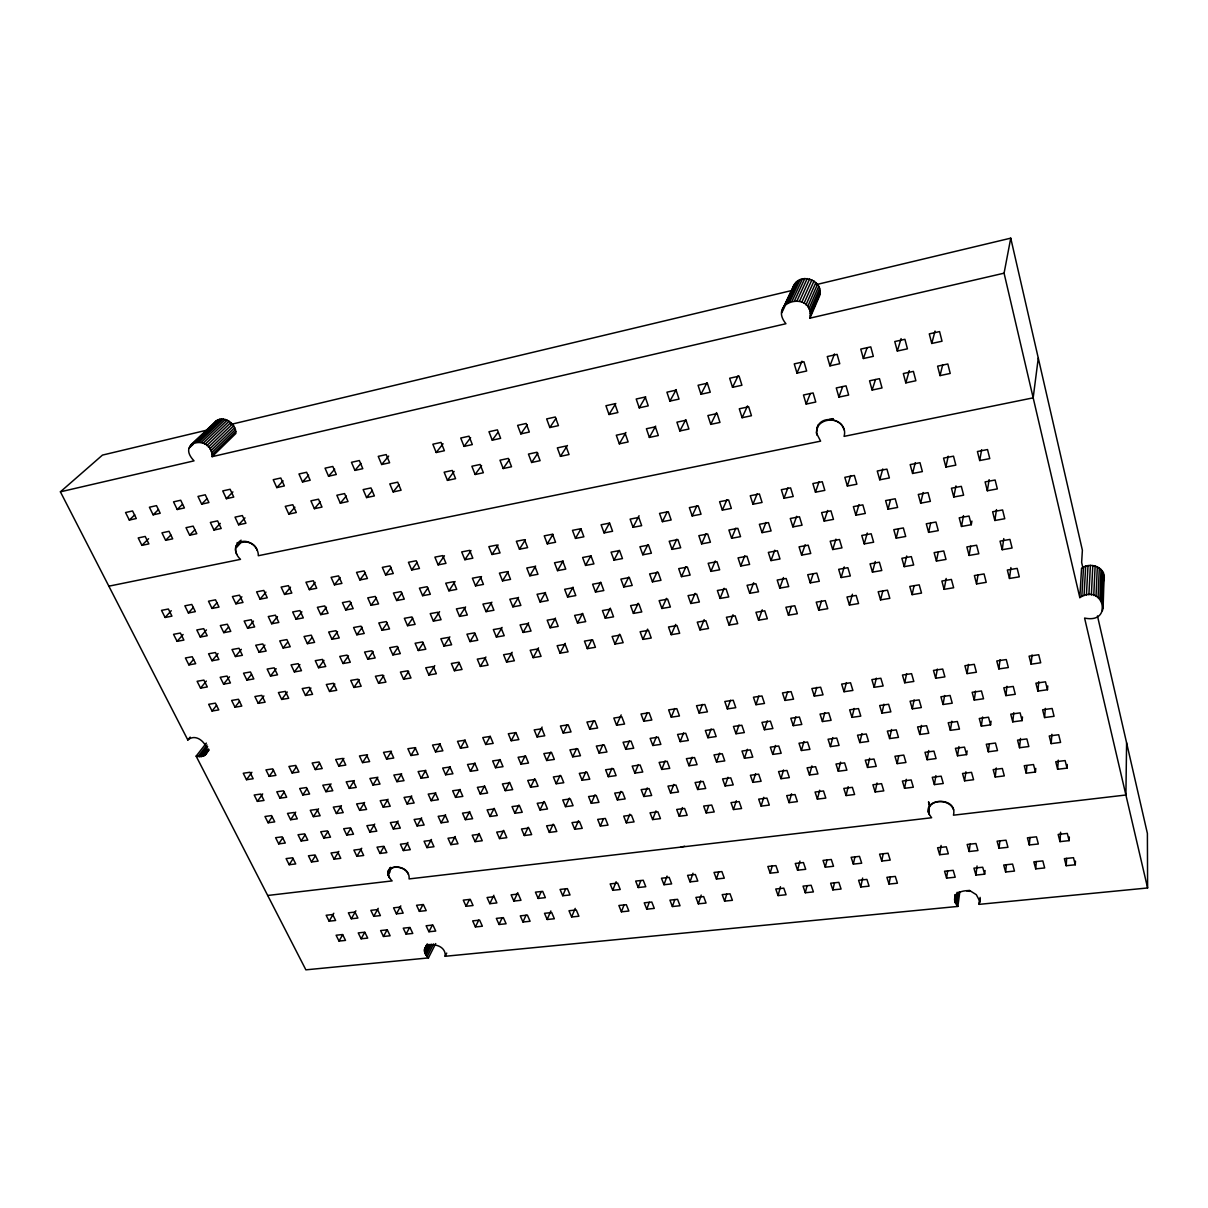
<?xml version="1.0" encoding="UTF-8"?>
<svg xmlns="http://www.w3.org/2000/svg" width="1208" height="1208" viewBox="0 0 1208 1208"><rect width="100%" height="100%" fill="white"/><g stroke="black" fill="none" stroke-linecap="round" stroke-linejoin="round"><path stroke-width="1.5" d="M1126.596 742.814L1125.901 795L953.444 815.189C958.472 794.396 915.89 798.684 931.67 817.74L409.089 878.926C410.539 861.5 376.02 864.173 392.117 880.904L267.693 895.475M818.012 425.11L816.366 432.962L820.61 441.146L258.301 555.725C258.769 546.258 247.157 537.726 238.61 542.845L237.402 542.634L237.357 543.977C233.25 548.794 236.375 555.695 240.528 559.349L108.856 586.182M1102.33 602.581L1103.463 572.954C1099.703 565.027 1088.408 563.215 1081.568 568.168L1079.816 597.598C1103.478 582.618 1113.731 624.264 1084.588 618.058L1147.6 887.971L979.16 904.354L979.824 898.812M1102.481 610.704L1102.904 599.53M1103.01 604.589L1103.463 572.954M1103.085 608.711L1104.112 574.917M1101.258 600.708L1102.421 571.127M1099.824 599.017L1101.016 569.466M1098.057 597.567L1099.295 568.047M929.133 809.269L928.529 812.848C926.974 798.594 949.669 798.08 953.625 809.889M1096.018 596.39L1097.317 566.899M979.16 904.354L980.126 897.378M435.711 943.569L428.447 957.914C412.985 941.802 446.764 939.854 445.148 956.283L957.853 906.423L954.833 901.772L955.12 894.75M1093.753 595.514L1095.128 566.054M1091.368 594.985L1092.802 565.555M408.319 874.35C404.937 864.943 384.959 863.841 388.765 876.661M1075.271 864.777L1073.474 857.68L1064.384 858.646L1066.196 865.713L1075.271 864.777L1075.467 861.093M1088.891 594.804L1090.401 565.389M1086.43 595L1088.015 565.586M1084.059 595.529L1085.69 566.114M1066.196 865.713L1066.634 858.36M1081.824 596.405L1083.531 566.99M1069.125 840.632L1067.298 833.429L1058.148 834.441L1060.005 841.629L1069.125 840.632L1069.337 836.993M1067.011 768.122L1065.124 760.572L1055.747 761.75L1057.649 769.285L1067.011 768.122L1067.238 764.468M1060.005 841.629L1060.594 832.206M1057.649 769.285L1058.284 760.179M1051.171 743.63L1049.239 735.974L1058.676 734.736L1060.594 742.407L1051.171 743.63L1051.881 734.313M1035.724 868.869L1033.837 861.848L1042.821 860.911L1044.678 867.948L1035.724 868.869L1036.313 861.546M1047.457 689.738L1045.479 681.825L1035.905 683.184L1037.899 691.082L1047.457 689.738L1047.759 685.978M1044.588 717.567L1042.625 709.791L1052.123 708.477L1054.071 716.284L1044.588 717.567L1045.358 708.386M1104.354 576.941L1103.599 580.927M1035.452 772.033L1033.504 764.543L1024.263 765.706L1026.226 773.18L1035.452 772.033L1035.769 768.409M1029.322 844.966L1027.419 837.824L1036.449 836.827L1038.351 843.984L1029.322 844.966L1029.986 837.461M1037.899 691.082L1038.759 681.689M1026.226 773.18L1026.906 765.917M1031.119 664.189L1029.08 656.155L1038.714 654.721L1040.722 662.769L1031.119 664.189L1032.04 654.947M1005.63 871.995L1003.697 865.019L1012.561 864.082L1014.478 871.074L1005.63 871.995L1006.385 864.702M1022.119 720.602L1020.111 712.871L1010.734 714.17L1012.757 721.871L1022.119 720.602L1022.481 716.948M1019.537 747.737L1017.544 740.142L1026.86 738.918L1028.839 746.529L1019.537 747.737L1020.488 738.45M1012.757 721.871L1013.769 712.72M999.061 848.258L997.098 841.176L1006.007 840.194L1007.955 847.291L999.061 848.258L999.877 840.783M979.612 902.738L980.05 899.054M995.211 777.031L993.187 769.617L1002.323 768.469L1004.316 775.898L995.211 777.031L996.283 767.986M984.656 874.169L982.693 867.238L973.935 868.144L975.928 875.075L984.656 874.169L985.094 870.53M1005.871 695.612L1003.818 687.775L1013.24 686.431L1015.279 694.283L1005.871 695.612L1006.974 686.25M426.605 946.106L426.726 945.109L427.828 945.335M975.928 875.075L977.061 865.985M1038.276 358.096L1033.172 397.84L844.06 436.375C848.892 420.022 821.41 412.275 816.774 428.478M988.325 751.784L986.287 744.249L995.467 743.041L997.506 750.591L988.325 751.784L989.276 744.37M998.865 668.93L996.781 660.972L1006.264 659.553L1008.348 667.541L998.865 668.93L1000.043 659.719M990.575 724.875L988.521 717.22L979.265 718.488L981.349 726.129L990.575 724.875L991.058 721.221M1009.48 578.466L1007.336 570.025L1017.166 568.379L1019.28 576.835L1009.48 578.466L1010.885 567.564M969.163 851.504L967.155 844.483L975.958 843.516L977.952 850.553L969.163 851.504L970.16 844.06M956.51 904.988L958.276 892.123M981.349 726.129L982.602 717.008M957.853 906.423L959.847 891.715M954.531 900.081L955.286 894.584M954.833 901.772L955.845 894.433M955.498 903.418L957.023 892.41M1002.217 549.716L1000.043 541.139L1009.948 539.417L1012.093 548.009L1002.217 549.716L1003.773 538.587M966.581 754.607L964.497 747.118L955.422 748.311L957.536 755.785L966.581 754.607L967.125 750.908M964.603 780.836L962.519 773.482L971.534 772.35L973.588 779.719L964.603 780.836L965.902 771.821M946.589 878.11L944.55 871.24L953.188 870.334L955.211 877.219L946.589 878.11L947.646 870.862M974.252 700.081L972.138 692.305L981.455 690.976L983.554 698.768L974.252 700.081L975.566 691.082M994.833 520.497L992.629 511.769L1002.595 509.957L1004.769 518.715L994.833 520.497L996.494 509.595M957.536 755.785L958.941 746.544M967.049 673.611L964.905 665.714L974.267 664.324L976.396 672.237L967.049 673.611L968.484 664.415M939.658 854.72L937.589 847.744L946.287 846.793L948.325 853.784L939.658 854.72L941.092 845.449M816.246 284.62L1010.749 238.157L1004.075 273.174L809.964 318.157C814.479 290.011 766.899 300.671 785.94 323.714L212.125 456.669C212.306 433.899 175.069 441.162 194.05 460.852L60.4 491.822L187.829 739.976C201.072 728.801 218.663 760.376 196.134 756.133L206.341 743.086M783.026 308.267L793.55 285.949C799.953 271.543 824.067 280.422 819.734 295.522L809.964 318.157M976.562 583.932L974.373 575.567L984.052 573.936L986.226 582.332L976.562 583.932L978.012 574.857M950.364 730.327L948.22 722.746L957.34 721.493L959.469 729.104L950.364 730.327L951.844 721.221M987.329 490.765L985.094 481.901L995.12 480.014L997.34 488.908L987.329 490.765L989.156 479.667M934.388 784.596L932.259 777.288L941.153 776.17L943.267 783.494L934.388 784.596L935.898 775.596M943.07 704.49L940.896 696.774L950.077 695.461L952.236 703.192L943.07 704.49L944.626 695.521M969.088 555.438L966.853 546.937L976.608 545.231L978.827 553.762L969.088 555.438L970.673 546.182M971.277 524.71L969.027 516.043L959.212 517.824L961.492 526.462L971.277 524.71L971.911 521.086M979.703 460.535L977.423 451.52L987.525 449.557L989.775 458.602L979.703 460.535L981.636 449.708M927.14 759.726L924.981 752.312L933.935 751.134L936.079 758.564L927.14 759.726L928.771 750.515M935.671 678.232L933.467 670.41L942.708 669.036L944.898 676.873L935.671 678.232L937.348 669.066M961.492 526.462L963.501 515.589M257.138 550.214C253.604 537.771 230.184 539.84 236.783 554.396M919.786 734.479L917.582 726.944L926.596 725.706L928.771 733.256L919.786 734.479L921.477 725.404M944.112 589.338L941.862 581.033L951.406 579.432L953.656 587.752L944.112 589.338L946.181 578.466M889.013 884.075L886.883 877.31L895.309 876.419L897.423 883.214L889.013 884.075L890.371 876.887M904.565 788.295L902.391 781.048L911.164 779.945L913.339 787.208L904.565 788.295L906.287 779.326M953.761 497.016L951.451 488.213L961.326 486.356L963.622 495.174L953.761 497.016L955.966 485.903M881.749 861.032L879.59 854.147L888.061 853.21L890.205 860.111L881.749 861.032L883.214 853.648M912.312 708.839L910.077 701.184L919.137 699.885L921.357 707.556L912.312 708.839L914.079 699.885M897.151 763.622L894.932 756.253L903.765 755.091L905.955 762.475L897.151 763.622L898.631 756.284M936.426 561.071L934.131 552.645L943.75 550.969L946.015 559.425L936.426 561.071L938.223 552.192M904.716 682.792L902.452 675.03L911.572 673.671L913.822 681.448L904.716 682.792L906.634 673.641M860.76 887.004L858.586 880.285L866.906 879.409L869.065 886.144L860.76 887.004L862.648 878.05M889.601 738.571L887.351 731.097L896.245 729.874L898.48 737.363L889.601 738.571L891.519 729.511M945.894 467.058L943.554 458.119L953.505 456.171L955.83 465.14L945.894 467.058L948.22 456.216M875.136 791.95L872.901 784.762L881.568 783.66L883.788 790.878L875.136 791.95L877.053 783.01M928.605 532.351L926.279 523.789L935.958 522.037L938.269 530.629L928.605 532.351L930.568 523.291M853.346 864.113L851.127 857.303L859.492 856.366L861.697 863.207L853.346 864.113L854.947 856.774M912.115 594.653L909.79 586.424L919.212 584.838L921.523 593.083L912.115 594.653L914.109 585.608M881.946 713.128L879.666 705.532L888.605 704.264L890.87 711.859L881.946 713.128L883.939 704.204M867.54 767.457L865.275 760.164L873.988 759.017L876.238 766.325L867.54 767.457L869.594 758.307M920.662 503.162L918.291 494.45L928.031 492.622L930.386 501.35L920.662 503.162L923.123 492.517M832.856 889.903L830.636 883.214L838.85 882.353L841.07 889.043L832.856 889.903L834.501 882.761M904.218 566.643L901.863 558.277L911.345 556.616L913.686 564.997L904.218 566.643L906.71 555.997M874.169 687.292L871.859 679.591L880.843 678.247L883.154 685.963L874.169 687.292L876.329 678.156M846.083 795.559L843.803 788.416L852.35 787.344L854.615 794.502L846.083 795.559L848.197 786.65M859.824 742.603L857.529 735.189L866.287 733.981L868.582 741.41L859.824 742.603L861.953 733.573M825.29 867.178L823.025 860.398L831.285 859.492L833.535 866.272L825.29 867.178L827.042 859.854M940.035 375.613L937.604 366.175L947.827 363.986L950.228 373.438L940.035 375.613L942.708 364.635M880.556 599.893L878.186 591.739L887.472 590.184L889.828 598.353L880.556 599.893L882.806 590.863M838.307 771.248L835.996 764.015L844.603 762.882L846.899 770.145L838.307 771.248L840.572 762.142M896.2 538.164L893.799 529.663L903.342 527.941L905.713 536.458L896.2 538.164L898.45 529.104M851.987 717.356L849.647 709.836L858.48 708.567L860.791 716.117L851.987 717.356L854.192 708.462M912.584 473.476L910.168 464.612L919.983 462.694L922.368 471.588L912.584 473.476L915.271 462.634M805.298 892.757L803.033 886.128L811.142 885.268L813.407 891.912L805.298 892.757L807.08 885.645M830.425 746.589L828.069 739.221L836.736 738.043L839.062 745.411L830.425 746.589L832.765 737.59M817.393 799.122L815.068 792.04L823.509 790.968L825.819 798.08L817.393 799.122L819.688 790.243M797.567 870.183L795.272 863.463L803.426 862.557L805.721 869.307L797.567 870.183L799.953 861.077M844.03 691.731L841.659 684.09L850.538 682.762L852.893 690.432L844.03 691.731L846.415 682.626M872.463 572.124L870.047 563.834L879.394 562.203L881.795 570.508L872.463 572.124L875.256 561.494M931.761 343.465L929.284 333.876L939.582 331.581L942.029 341.215L931.761 343.465L935.037 331.052M888.031 509.217L885.6 500.58L895.204 498.783L897.62 507.436L888.031 509.217L890.371 500.369M778.073 895.581L775.763 888.997L783.781 888.152L786.076 894.75L778.073 895.581L780.459 886.717M822.421 721.538L820.036 714.064L828.733 712.826L831.104 720.315L822.421 721.538L824.837 712.66M809.466 774.992L807.095 767.805L815.596 766.687L817.937 773.905L809.466 774.992L811.927 765.902M849.435 605.072L846.989 596.979L856.155 595.438L858.571 603.547L849.435 605.072L852.425 594.245M864.233 543.887L861.772 535.461L871.179 533.77L873.626 542.211L864.233 543.887L867.269 533.03M879.741 479.803L877.265 471.014L886.929 469.127L889.39 477.945L879.741 479.803L882.791 468.961M789.066 802.64L786.695 795.604L795.03 794.562L797.386 801.599L789.066 802.64L791.557 793.792M770.191 873.173L767.85 866.483L775.913 865.607L778.239 872.297L770.191 873.173L772.229 865.91M801.402 750.515L799.001 743.222L807.548 742.044L809.934 749.353L801.402 750.515L803.954 741.546M905.819 382.891L903.327 373.544L913.399 371.385L915.875 380.747L905.819 382.891L909.292 370.645M954.607 898.405C955.951 891.549 963.969 890.523 969.722 890.568L976.321 894.69L979.688 901.047M814.298 696.11L811.867 688.53L820.625 687.216L823.041 694.827L814.298 696.11L816.789 687.367M841.145 577.53L838.669 569.315L847.88 567.7L850.341 575.944L841.145 577.53L844.241 566.914M780.972 778.692L778.556 771.565L786.952 770.462L789.352 777.605L780.972 778.692L783.539 769.964M793.233 725.661L790.802 718.247L799.394 717.024L801.81 724.453L793.233 725.661L795.861 716.812M855.868 515.197L853.376 506.635L862.844 504.853L865.321 513.445L855.868 515.197L859.009 504.582M761.1 806.114L758.669 799.137L766.914 798.095L769.315 805.087L761.1 806.114L763.758 797.295M897.317 351.045L894.766 341.547L904.913 339.297L907.435 348.825L897.317 351.045L901.108 338.602M818.722 610.176L816.23 602.158L825.275 600.633L827.752 608.681L818.722 610.176L821.47 601.176M772.758 754.396L770.311 747.148L778.752 746L781.183 753.264L772.758 754.396L775.506 745.457M832.72 549.534L830.198 541.184L839.485 539.508L841.976 547.873L832.72 549.534L835.936 539.13M724.604 901.123L722.203 894.63L730.025 893.799L732.41 900.307L724.604 901.123L726.763 894.086M784.943 700.429L782.467 692.909L791.104 691.625L793.565 699.16L784.943 700.429L787.646 691.701M847.367 486.039L844.83 477.326L854.358 475.469L856.88 484.197L847.367 486.039L850.628 475.65M752.841 782.346L750.394 775.264L758.669 774.177L761.115 781.274L752.841 782.346L755.589 773.633M716.45 879.016L714.019 872.433L721.886 871.572L724.302 878.171L716.45 879.016L718.669 872.055M764.422 729.738L761.946 722.384L770.417 721.161L772.894 728.53L764.422 729.738L767.246 720.904M810.251 582.86L807.714 574.706L816.804 573.12L819.326 581.29L810.251 582.86L813.075 574.026M872.116 390.063L869.549 380.807L879.469 378.663L882.021 387.949L872.116 390.063L875.483 379.538M733.467 809.541L731.006 802.61L739.13 801.584L741.591 808.53L733.467 809.541L736.321 800.753M698.345 903.841L695.899 897.393L703.645 896.578L706.061 903.04L698.345 903.841L701.199 895.083M824.158 521.101L821.606 512.6L830.938 510.848L833.475 519.365L824.158 521.101L827.631 510.471M744.475 758.231L741.984 751.044L750.319 749.896L752.795 757.099L744.475 758.231L747.405 749.307M788.431 615.204L785.895 607.262L794.804 605.752L797.34 613.724L788.431 615.204L791.3 606.567M755.966 704.702L753.445 697.227L761.976 695.959L764.483 703.449L755.966 704.702L758.866 695.989M801.629 555.106L799.062 546.831L808.212 545.17L810.764 553.475L801.629 555.106L805.147 544.702M725.072 785.955L722.565 778.918L730.749 777.846L733.241 784.898L725.072 785.955L728.001 777.273M690.055 881.885L687.579 875.347L695.355 874.501L697.816 881.055L690.055 881.885L692.984 873.218M863.373 358.519L860.76 349.097L870.757 346.877L873.339 356.33L863.373 358.519L867.057 347.829M735.989 733.754L733.452 726.461L741.833 725.253L744.355 732.577L735.989 733.754L739.009 724.951M672.388 906.529L669.927 900.126L677.567 899.326L680.029 905.743L672.388 906.529L674.804 899.552M706.182 812.939L703.675 806.053L711.708 805.041L714.215 811.942L706.182 812.939L708.598 805.932M815.46 492.185L812.863 483.547L822.255 481.72L824.837 490.373L815.46 492.185L819.039 481.796M779.779 588.115L777.197 580.036L786.166 578.481L788.733 586.575L779.779 588.115L783.464 577.53M716.555 762.006L714.019 754.879L722.233 753.747L724.77 760.904L716.555 762.006L719.666 753.128M838.896 397.115L836.268 387.949L846.038 385.85L848.65 395.046L838.896 397.115L842.655 386.59M792.886 526.899L790.274 518.489L799.47 516.767L802.067 525.193L792.886 526.899L796.661 516.299M697.65 789.519L695.098 782.527L703.177 781.47L705.714 788.462L697.65 789.519L700.746 780.851M663.977 884.724L661.471 878.231L669.141 877.385L671.648 883.894L663.977 884.724L667.058 876.087M758.548 620.172L755.951 612.29L764.755 610.81L767.337 618.722L758.548 620.172L762.248 609.829M727.367 708.915L724.8 701.501L733.211 700.247L735.778 707.677L727.367 708.915L730.462 700.232M646.763 909.186L644.241 902.829L651.791 902.029L654.298 908.401L646.763 909.186L649.285 902.24M770.976 560.603L768.348 552.388L777.378 550.757L779.99 558.987L770.976 560.603L774.781 550.214M679.243 816.276L676.691 809.451L684.619 808.454L687.171 815.294L679.243 816.276L682.429 807.548M707.918 737.726L705.336 730.478L713.596 729.3L716.163 736.548L707.918 737.726L711.119 728.937M688.983 765.751L686.401 758.669L694.524 757.552L697.091 764.649L688.983 765.751L692.169 757.205M793.55 285.949L792.357 290.373L230.894 424.416M749.715 593.309L747.072 585.291L755.921 583.751L758.548 591.784L749.715 593.309L753.686 582.739M783.992 498.24L781.334 489.693L790.591 487.881L793.233 496.458L783.992 498.24L787.903 487.866M638.202 887.533L635.665 881.085L643.245 880.255L645.782 886.717L638.202 887.533L640.799 880.647M670.561 793.022L667.979 786.106L675.952 785.049L678.519 791.995L670.561 793.022L673.822 784.4M621.41 911.814L618.874 905.487L626.333 904.701L628.87 911.043L621.41 911.814L624.053 904.883M829.941 365.873L827.269 356.556L837.099 354.367L839.756 363.714L829.941 365.873L834.486 353.944M699.13 713.067L696.518 705.714L704.838 704.475L707.435 711.844L699.13 713.067L702.422 704.415M729.058 625.08L726.416 617.258L735.098 615.793L737.726 623.645L729.058 625.08L733.014 614.751M652.622 819.583L650.04 812.803L657.877 811.821L660.459 818.616L652.622 819.583L655.974 810.885M680.195 741.636L677.567 734.449L685.736 733.286L688.334 740.489L680.195 741.636L683.577 732.879M762.037 532.637L759.379 524.287L768.454 522.596L771.097 530.946L762.037 532.637L765.963 522.46M661.758 769.436L659.13 762.414L667.148 761.312L669.76 768.348L661.758 769.436L665.11 760.919M806.159 404.091L803.471 395.001L813.105 392.932L815.778 402.038L806.159 404.091L810.296 393.536M612.743 890.311L610.161 883.909L617.666 883.078L620.232 889.496L612.743 890.311L616.125 881.734M740.731 566.024L738.058 557.87L746.967 556.269L749.624 564.423L740.731 566.024L744.823 555.65M643.804 796.495L641.176 789.624L649.058 788.582L651.671 795.483L643.804 796.495L647.246 787.903M671.27 717.174L668.613 709.866L676.812 708.658L679.455 715.966L671.27 717.174L674.744 708.537M720.059 598.428L717.371 590.486L726.099 588.96L728.771 596.933L720.059 598.428L724.136 588.281M626.333 822.844L623.706 816.125L631.452 815.143L634.064 821.893L626.333 822.844L629.836 814.177M652.818 745.502L650.146 738.375L658.209 737.212L660.867 744.37L652.818 745.502L656.382 736.774M699.961 629.912L697.273 622.15L705.834 620.716L708.507 628.492L699.961 629.912L704.173 619.613M752.962 504.219L750.244 495.748L759.379 493.966L762.067 502.468L752.962 504.219L757.174 493.846M731.625 538.285L728.892 530.025L737.846 528.334L740.564 536.624L731.625 538.285L735.838 528.123M634.864 773.09L632.192 766.099L640.119 765.011L642.762 772.018L634.864 773.09L638.383 764.589M796.993 373.121L794.26 363.88L803.954 361.736L806.672 370.992L796.993 373.121L801.991 361.177M571.626 916.978L568.998 910.741L576.291 909.971L578.904 916.223L571.626 916.978L575.204 908.386M617.379 799.938L614.721 793.097L622.498 792.086L625.155 798.926L617.379 799.938L620.972 791.361M710.908 571.369L708.175 563.29L716.963 561.705L719.666 569.798L710.908 571.369L715.272 560.995M600.361 826.076L597.688 819.386L605.344 818.435L608.001 825.124L600.361 826.076L603.29 819.16M643.743 721.221L641.04 713.973L649.149 712.78L651.837 720.028L643.743 721.221L647.413 712.614M690.795 603.487L688.062 595.604L696.669 594.094L699.387 601.992L690.795 603.487L695.129 593.355M562.717 895.747L560.059 889.435L567.383 888.62L570.025 894.962L562.717 895.747L565.646 888.937M625.789 749.322L623.086 742.24L631.044 741.108L633.732 748.205L625.789 749.322L629.398 740.927M810.341 315.817L820.096 293.242M547.149 919.499L544.506 913.308L551.709 912.553L554.351 918.76L547.149 919.499L550.863 910.953M810.281 313.431L820.036 290.917M671.24 634.683L668.507 626.982L676.963 625.563L679.681 633.294L671.24 634.683L675.71 624.4M722.354 510.123L719.591 501.713L728.605 499.961L731.353 508.387L722.354 510.123L726.884 499.75M809.798 311.075L819.568 288.621M608.303 776.684L605.601 769.753L613.422 768.681L616.11 775.627L608.303 776.684L611.988 768.212M808.892 308.825L818.707 286.417M591.271 803.32L588.568 796.54L596.254 795.528L598.957 802.323L591.271 803.32L595.031 794.773M701.621 543.872L698.843 535.657L707.677 534.011L710.425 542.226L701.621 543.872L706.106 533.709M807.608 306.741L817.454 284.378M805.962 304.884L815.868 282.566M574.691 829.262L571.988 822.618L579.553 821.682L582.241 828.326L574.691 829.262L578.511 820.655M681.478 576.639L678.7 568.621L687.367 567.065L690.13 575.084L681.478 576.639L685.933 566.688M804.03 303.314L813.996 281.041M538.134 898.435L535.446 892.153L542.679 891.353L545.367 897.65L538.134 898.435L541.169 891.64M616.578 725.223L613.83 718.035L621.833 716.842L624.566 724.045L616.578 725.223L621.169 714.909M801.855 302.076L811.882 279.848M522.958 922.006L520.286 915.86L527.398 915.105L530.086 921.281L522.958 922.006L526.039 915.196M599.092 753.097L596.344 746.076L604.211 744.943L606.944 751.995L599.092 753.097L602.867 744.732M661.909 608.47L659.13 600.648L667.631 599.168L670.41 607.005L661.909 608.47L666.499 598.353M799.5 301.215L809.602 279.003M582.075 780.232L579.327 773.362L587.043 772.305L589.776 779.19L582.075 780.232L585.91 771.791M565.495 806.672L562.747 799.938L570.342 798.941L573.075 805.676L565.495 806.672L569.391 798.141M797.038 300.762L807.216 278.565M642.913 639.394L640.119 631.754L648.47 630.365L651.233 638.02L642.913 639.394L647.609 629.126M742.105 417.711L739.296 408.787L748.658 406.779L751.452 415.718L742.105 417.711L747.525 405.918M549.338 832.418L546.605 825.819L554.064 824.883L556.797 831.481L549.338 832.418L553.158 824.128M794.562 300.701L804.8 278.519M513.838 901.077L511.12 894.841L518.277 894.056L520.98 900.292L513.838 901.077L517.764 892.621M692.169 515.937L689.36 507.602L698.239 505.865L701.048 514.215L692.169 515.937L696.805 505.986M792.116 301.064L802.429 278.882M589.746 729.179L586.952 722.037L594.865 720.859L597.628 728.016L589.746 729.179L593.611 720.919M499.055 924.498L496.337 918.382L503.374 917.642L506.092 923.758L499.055 924.498L502.226 917.687M789.805 301.834L800.164 279.637M672.01 549.368L669.202 541.229L677.914 539.599L680.708 547.753L672.01 549.368L676.782 539.221M787.676 302.966L798.095 280.754M782.195 310.471L794.743 283.956M572.728 756.827L569.934 749.851L577.696 748.734L580.474 755.725L572.728 756.827L576.654 748.477M781.787 312.797L784.807 306.379M786.317 303.178L791.602 291.974M785.804 304.446L796.268 282.219M556.148 783.75L553.37 776.925L560.995 775.868L563.774 782.724L556.148 783.75L560.15 775.325M652.441 581.833L649.617 573.891L658.164 572.35L660.972 580.308L652.441 581.833L657.152 571.897M633.415 613.392L630.591 605.631L638.987 604.166L641.795 611.943L633.415 613.392L638.247 603.29M540.006 809.979L537.228 803.29L544.732 802.308L547.496 808.998L540.006 809.979L544.068 801.478M524.287 835.528L521.509 828.975L528.893 828.054L531.656 834.607L524.287 835.528L528.243 827.269M489.814 903.69L487.066 897.499L494.132 896.714L496.881 902.92L489.814 903.69L493.861 895.264M614.932 644.045L612.109 636.465L620.338 635.091L623.162 642.686L614.932 644.045L619.674 634.185M475.408 926.944L472.675 920.874L479.636 920.134L482.369 926.219L475.408 926.944L478.685 920.164M563.245 733.075L560.421 725.993L568.228 724.83L571.037 731.927L563.245 733.075L567.262 724.83M732.531 387.315L729.662 378.24L739.085 376.141L741.923 385.246L732.531 387.315L738.118 375.854M546.68 760.511L543.857 753.581L551.528 752.478L554.336 759.424L546.68 760.511L550.773 752.191M662.407 521.66L659.538 513.4L668.296 511.694L671.15 519.984L662.407 521.66L667.299 511.724M710.757 424.37L707.888 415.537L717.114 413.559L719.968 422.423L710.757 424.37L716.555 412.577M445.148 956.283L446.734 953.097M530.554 787.223L527.73 780.444L535.265 779.402L538.073 786.197L530.554 787.223L534.691 778.828M642.822 554.789L639.938 546.726L648.545 545.11L651.399 553.204L642.822 554.789L647.835 544.657M514.834 813.241L512.026 806.597L519.44 805.63L522.234 812.274L514.834 813.241L518.896 805.072M623.781 586.967L620.912 579.1L629.353 577.56L632.207 585.457L623.781 586.967L628.734 577.046M499.523 838.609L496.714 832.101L504.008 831.18L506.801 837.703L499.523 838.609L503.63 830.364M466.077 906.272L463.283 900.126L470.274 899.341L473.053 905.517L466.077 906.272L469.414 899.567M605.299 618.239L602.43 610.553L610.704 609.104L613.558 616.82L605.299 618.239L610.357 608.168M587.314 648.636L584.446 641.116L592.569 639.757L595.438 647.292L587.314 648.636L591.452 640.436M427.134 956.66L433.596 943.916M426.046 955.286L431.709 944.143M537.077 736.925L534.208 729.904L541.924 728.756L544.763 735.793L537.077 736.925L542.09 727.065M424.461 950.923L427.707 944.565M424.688 952.387L428.749 944.43M520.95 764.135L518.096 757.265L525.676 756.178L528.515 763.079L520.95 764.135L525.193 755.846M425.216 953.852L430.093 944.294M505.261 790.651L502.407 783.916L509.851 782.89L512.69 789.639L505.261 790.651L509.549 782.271M424.929 948.235L426.56 945.064M424.536 949.533L427.255 943.916M475.061 841.644L472.207 835.181L479.41 834.275L482.249 840.753L475.061 841.644L479.289 833.429M428.931 931.761L426.122 925.766L432.932 925.041L435.726 931.051L428.931 931.761L432.268 925.268M489.965 816.472L487.111 809.873L494.434 808.922L497.273 815.521L489.965 816.472L494.147 808.318M633.037 527.322L630.123 519.123L638.775 517.447L641.674 525.661L633.037 527.322L639.062 515.725M614.011 560.15L611.082 552.147L619.568 550.546L622.467 558.579L614.011 560.15L619.085 550.41M700.987 394.261L698.073 385.261L707.36 383.208L710.259 392.223L700.987 394.261L706.967 382.77M595.514 592.041L592.6 584.219L600.92 582.709L603.819 590.546L595.514 592.041L600.693 582.135M679.847 430.954L676.918 422.181L686.023 420.233L688.922 429.021L679.847 430.954L685.766 419.644M560.059 653.166L557.145 645.706L565.163 644.362L568.077 651.837L560.059 653.166L565.238 643.336M577.53 623.041L574.615 615.4L582.784 613.966L585.699 621.622L577.53 623.041L582.618 613.347M511.226 740.731L508.326 733.754L515.937 732.622L518.821 739.613L511.226 740.731L515.559 732.546M406.069 934.131L403.245 928.167L409.965 927.457L412.789 933.437L406.069 934.131L409.512 927.653M419.387 911.36L416.549 905.275L423.374 904.52L426.213 910.621L419.387 911.36L422.921 904.686M495.537 767.729L492.653 760.904L500.127 759.832L503.011 766.672L495.537 767.729L499.931 759.454M450.871 844.649L448.002 838.231L455.114 837.34L457.983 843.758L450.871 844.649L455.235 836.465M465.382 819.658L462.498 813.12L469.731 812.169L472.615 818.722L465.382 819.658L469.701 811.534M480.271 794.034L477.386 787.344L484.74 786.332L487.609 793.037L480.271 794.034L484.544 785.97M396.435 913.852L393.566 907.812L400.331 907.072L403.185 913.127L396.435 913.852L400.814 905.834M550.138 627.767L547.179 620.187L555.242 618.783L558.187 626.378L550.138 627.767L555.438 618.088M567.609 597.039L564.649 589.293L572.864 587.798L575.808 595.574L567.609 597.039L573.015 587.148M585.578 565.435L582.618 557.492L590.984 555.922L593.928 563.879L585.578 565.435L590.893 555.71M383.464 936.472L380.611 930.553L387.27 929.843L390.124 935.777L383.464 936.472L386.998 930.024M604.076 532.909L601.101 524.77L609.632 523.109L612.577 531.263L604.076 532.909L609.496 522.973M426.968 847.608L424.068 841.236L431.105 840.36L433.989 846.732L426.968 847.608L431.452 839.454M441.086 822.814L438.172 816.306L445.329 815.37L448.228 821.893L441.086 822.814L445.541 814.72M455.567 797.386L452.653 790.742L459.916 789.745L462.83 796.389L455.567 797.386L459.991 789.352M470.441 771.278L467.511 764.498L474.895 763.441L477.824 770.236L470.441 771.278L474.971 763.033M485.691 744.49L482.762 737.575L490.267 736.442L493.196 743.388L485.691 744.49L490.176 736.321M533.151 657.65L530.191 650.236L538.119 648.907L541.063 656.337L533.151 657.65L538.526 647.835M649.375 437.432L646.401 428.749L655.37 426.817L658.33 435.529L649.375 437.432L655.642 426.107M669.896 401.101L666.922 392.192L676.072 390.154L679.032 399.093L669.896 401.101L676.254 389.595M361.117 938.782L367.7 938.103L364.816 932.214L358.232 932.908L361.117 938.782L364.725 932.365M373.74 916.328L380.414 915.604L377.53 909.594L370.841 910.334L373.74 916.328L378.225 908.325M460.474 748.205L467.889 747.118L464.929 740.232L457.5 741.334L460.474 748.205L465.095 740.066M431.165 800.693L438.353 799.711L435.409 793.112L428.221 794.094L431.165 800.693L435.711 792.675M445.631 774.781L452.924 773.754L449.965 767.005L442.672 768.062L445.631 774.781L450.131 766.838M417.077 825.925L424.144 825.019L421.199 818.541L414.133 819.477L417.077 825.925L421.652 817.861M403.336 850.553L410.282 849.692L407.353 843.35L400.407 844.226L403.336 850.553L407.942 842.414M388.387 870.726L390.184 867.586M388.01 872.1L390.697 867.389M388.281 872.297L390.969 867.57M388.84 872.01L390.622 868.854M389.112 872.161L390.894 869.005M388.206 875.12L389.988 871.965M575.491 538.406L583.887 536.79L580.897 528.711L572.471 530.342L575.491 538.406L580.942 528.878M557.522 570.644L565.767 569.104L562.777 561.222L554.517 562.777L557.522 570.644L563.079 560.935M540.067 601.977L548.16 600.527L545.17 592.811L537.062 594.276L540.067 601.977L545.487 592.464M523.079 632.433L531.037 631.059L528.047 623.524L520.089 624.913L523.079 632.433L528.591 622.784M506.575 662.059L514.381 660.761L511.407 653.392L503.585 654.721L506.575 662.059L512.162 652.275M339.01 941.077L345.518 940.398L342.604 934.539L336.096 935.234L339.01 941.077L342.695 934.675M351.302 918.775L357.9 918.05L354.986 912.085L348.372 912.81L351.302 918.775L355.892 910.802M619.327 443.819L628.145 441.947L625.14 433.31L616.291 435.212L619.327 443.819L625.925 432.494M407.051 803.954L414.148 802.988L411.173 796.434L404.076 797.401L407.051 803.954L411.732 795.966M639.243 407.851L648.243 405.858L645.238 397.009L636.208 399.017L639.243 407.851L645.691 396.813M393.355 829.005L400.331 828.099L397.356 821.682L390.38 822.603L393.355 829.005L398.051 820.972M379.976 853.452L386.847 852.591L383.887 846.295L377.017 847.155L379.976 853.452L383.767 846.974M435.544 751.874L442.868 750.802L439.878 743.962L432.539 745.049L435.544 751.874L440.316 743.75M421.124 778.254L428.327 777.227L425.337 770.538L418.119 771.565L421.124 778.254L425.76 770.327M329.104 921.191L335.628 920.481L332.683 914.547L326.16 915.256L329.104 921.191L333.801 913.248M480.331 666.423L488.047 665.14L485.027 657.832L477.296 659.13L480.331 666.423L485.903 657.001M512.871 606.839L520.859 605.419L517.839 597.764L509.836 599.213L512.871 606.839L518.519 597.356M496.382 637.039L504.234 635.695L501.199 628.22L493.347 629.579L496.382 637.039L502.09 627.405M529.829 575.793L537.968 574.283L534.933 566.446L526.779 567.986L529.829 575.793L535.612 566.084M547.284 543.842L555.574 542.241L552.524 534.238L544.234 535.854L547.284 543.842L552.977 534.314M369.89 832.055L376.79 831.164L373.8 824.777L366.885 825.683L369.89 832.055L374.707 824.037M356.889 856.321L363.683 855.475L360.694 849.209L353.899 850.07L356.889 856.321L361.736 848.242M383.223 807.186L390.229 806.234L387.224 799.711L380.203 800.678L383.223 807.186L388.025 799.228M410.931 755.498L418.164 754.441L415.144 747.646L407.881 748.718L410.931 755.498L415.658 747.676M396.904 781.667L404.016 780.67L400.996 774.011L393.868 775.038L396.904 781.667L401.66 773.784M454.419 670.727L462.045 669.474L458.98 662.211L451.354 663.494L454.419 670.727L459.221 662.905M609.013 414.495L617.892 412.547L614.842 403.759L605.933 405.737L609.013 414.495L615.808 403.457M470.018 641.599L477.764 640.255L474.699 632.841L466.937 634.2L470.018 641.599L474.94 633.581M486.039 611.656L493.921 610.236L490.856 602.656L482.943 604.076L486.039 611.656L491.882 602.173M334.057 859.16L340.777 858.314L337.757 852.108L331.037 852.954L334.057 859.16L338.844 851.368M359.667 810.372L366.598 809.435L363.563 802.958L356.617 803.924L359.667 810.372L364.589 802.444M502.513 580.867L510.546 579.372L507.466 571.611L499.417 573.12L502.513 580.867L508.281 571.535M346.711 835.06L353.521 834.184L350.501 827.842L343.676 828.733L346.711 835.06L350.652 828.673M372.955 785.049L380.007 784.067L376.956 777.454L369.905 778.465L372.955 785.049L377.847 777.182M519.455 549.202L527.624 547.632L524.544 539.674L516.36 541.275L519.455 549.202L525.374 539.689M386.59 759.077L393.748 758.035L390.697 751.285L383.525 752.357L386.59 759.077L391.468 751.285M428.825 674.985L436.36 673.732L433.264 666.529L425.729 667.798L428.825 674.985L434.759 665.608M311.483 861.953L318.127 861.138L315.092 854.962L308.433 855.793L311.483 861.953L315.409 855.747M443.97 646.099L451.626 644.77L448.53 637.401L440.86 638.745L443.97 646.099L449.859 636.827M323.789 838.035L330.524 837.159L327.474 830.862L320.724 831.753L323.789 838.035L327.821 831.663M336.383 813.528L343.238 812.606L340.173 806.174L333.317 807.11L336.383 813.528L341.426 805.615M560.452 456.352L569.043 454.525L565.933 446.039L557.341 447.881L560.452 456.352L567.428 445.465M349.308 788.401L356.254 787.42L353.189 780.851L346.213 781.848L349.308 788.401L354.322 780.549M459.538 616.397L467.33 615.008L464.219 607.473L456.413 608.892L459.538 616.397L465.578 606.929M475.529 585.88L483.457 584.4L480.346 576.699L472.404 578.194L475.529 585.88L481.509 576.563M362.551 762.625L369.633 761.584L366.537 754.879L359.456 755.936L362.551 762.625L367.549 754.849M289.165 864.732L295.733 863.916L292.668 857.771L286.1 858.601L289.165 864.732L293.166 858.541M491.988 554.487L500.052 552.932L496.926 545.05L488.847 546.635L491.988 554.487L498.119 544.989M301.124 840.979L307.783 840.119L304.703 833.867L298.029 834.743L301.124 840.979L305.111 834.849M313.37 816.653L320.135 815.732L317.04 809.345L310.26 810.281L313.37 816.653L318.519 808.756M403.563 679.183L410.992 677.96L407.851 670.802L400.422 672.056L403.563 679.183L408.651 671.391M325.918 791.708L332.804 790.727L329.693 784.219L322.808 785.2L325.918 791.708L331.052 783.871M418.27 650.523L425.82 649.225L422.679 641.916L415.114 643.245L418.27 650.523L423.313 642.837M338.799 766.129L345.79 765.087L342.664 758.443L335.673 759.485L338.799 766.129L343.918 758.367M433.37 621.093L441.071 619.704L437.915 612.245L430.214 613.634L433.37 621.093L439.606 611.641M278.716 843.894L285.299 843.033L282.189 836.827L275.59 837.688L278.716 843.894L282.793 837.763M448.908 590.833L456.73 589.368L453.574 581.727L445.737 583.207L448.908 590.833L455.084 581.531M464.869 559.712L472.841 558.187L469.67 550.365L461.698 551.92L464.869 559.712L470.999 550.561M531.626 462.483L540.097 460.671L536.941 452.26L528.455 454.087L531.626 462.483L537.847 453.151M290.615 819.734L297.304 818.828L294.178 812.486L287.489 813.407L290.615 819.734L295.703 812.138M549.821 427.526L558.458 425.624L555.303 417.002L546.65 418.919L549.821 427.526L555.952 418.421M302.815 794.97L309.61 794.003L306.47 787.54L299.675 788.507L302.815 794.97L307.013 788.733M378.587 683.335L385.926 682.112L382.77 675.03L375.416 676.254L378.587 683.335L383.812 675.559M315.318 769.572L322.219 768.56L319.078 761.961L312.162 762.988L315.318 769.572L319.516 763.396M392.872 654.917L400.331 653.619L397.16 646.371L389.686 647.684L392.872 654.917L398.066 647.231M407.549 625.714L415.129 624.355L411.958 616.941L404.348 618.315L407.549 625.714L412.698 618.134M268.116 822.784L274.729 821.878L271.589 815.581L264.96 816.487L268.116 822.784L272.268 816.714M422.619 595.71L430.35 594.276L427.149 586.695L419.418 588.145L422.619 595.71L427.934 587.979M279.969 798.201L286.689 797.25L283.518 790.817L276.798 791.784L279.969 798.201L284.106 792.176M292.109 772.999L298.935 771.987L295.764 765.434L288.923 766.446L292.109 772.999L296.398 766.823M438.111 564.876L445.979 563.351L442.777 555.605L434.895 557.13L438.111 564.876L444.438 555.74M353.929 687.443L361.177 686.235L357.976 679.183L350.728 680.406L353.929 687.443L359.289 679.681M503.192 468.523L511.543 466.756L508.341 458.406L499.976 460.203L503.192 468.523L509.414 459.553M367.791 659.236L375.159 657.967L371.958 650.78L364.574 652.063L367.791 659.236L373.136 651.58M520.829 433.899L529.346 432.026L526.144 423.479L517.613 425.382L520.829 433.899L527.216 424.793M382.03 630.289L389.535 628.945L386.318 621.591L378.799 622.951L382.03 630.289L387.345 622.724M257.38 801.387L264.024 800.451L260.837 794.064L254.193 795.015L257.38 801.387L262.68 793.898M396.662 600.542L404.287 599.123L401.056 591.603L393.415 593.037L396.662 600.542L401.932 593.083M269.173 776.366L275.922 775.385L272.721 768.862L265.971 769.874L269.173 776.366L273.552 770.221M329.558 691.489L336.73 690.296L333.499 683.305L326.326 684.513L329.558 691.489L334.873 684.015M343.027 663.524L350.305 662.256L347.058 655.114L339.765 656.397L343.027 663.524L348.493 655.869M411.701 569.965L419.463 568.47L416.216 560.769L408.44 562.279L411.701 569.965L417.137 562.354M475.121 474.502L483.366 472.736L480.135 464.476L471.875 466.243L475.121 474.502L481.584 465.533M356.843 634.804L364.242 633.475L360.996 626.167L353.582 627.511L356.843 634.804L362.294 627.254M492.245 440.195L500.641 438.338L497.394 429.867L488.968 431.739L492.245 440.195L497.771 432.6M246.507 779.719L253.167 778.737L249.935 772.259L243.261 773.256L246.507 779.719L251.898 772.289M371.037 605.299L378.572 603.894L375.295 596.435L367.761 597.854L371.037 605.299L376.458 597.854M305.488 695.491L312.57 694.313L309.308 687.367L302.226 688.56L305.488 695.491L310.924 688.031M385.624 574.978L393.295 573.513L390.003 565.873L382.332 567.367L385.624 574.978L391.211 567.383M318.55 667.737L325.752 666.499L322.476 659.417L315.273 660.67L318.55 667.737L323.971 660.368M331.958 639.259L339.267 637.945L335.99 630.697L328.667 632.026L331.958 639.259L337.545 631.724M447.443 480.391L455.582 478.655L452.29 470.456L444.151 472.207L447.443 480.391L454.117 471.422M281.706 699.447L288.697 698.284L285.42 691.384L278.414 692.562L281.706 699.447L287.262 692.003M345.73 609.995L353.174 608.621L349.867 601.207L342.423 602.611L345.73 609.995L351.302 602.566M464.038 446.401L472.328 444.574L469.021 436.179L460.731 438.021L464.038 446.401L470.637 437.643M294.375 671.92L301.487 670.697L298.18 663.645L291.068 664.898L294.375 671.92L299.916 664.566M359.878 579.946L367.443 578.481L364.121 570.916L356.541 572.381L359.878 579.946L365.42 572.622M307.376 643.668L314.608 642.369L311.286 635.181L304.054 636.48L307.376 643.668L311.8 637.854M258.21 703.343L265.126 702.195L261.804 695.355L254.888 696.518L258.21 703.343L263.888 695.929M320.739 614.645L328.078 613.286L324.741 605.933L317.387 607.307L320.739 614.645L326.447 607.231M270.501 676.042L277.523 674.834L274.186 667.843L267.149 669.066L270.501 676.042L276.164 668.704M201.434 756.616L207.081 749.368M202.989 756.223L208.622 748.975M204.348 755.559L208.863 749.745M205.481 754.638L208.863 750.289M197.961 756.57L207.021 744.974M283.11 648.016L290.237 646.733L286.885 639.591L279.743 640.889L283.11 648.016L287.625 642.218M436.209 452.517L444.393 450.72L441.041 442.4L432.857 444.212L436.209 452.517L443.049 443.759M199.743 756.736L207.655 746.589M334.45 584.838L341.924 583.404L338.572 575.884L331.098 577.333L334.45 584.838L340.143 577.53M234.986 707.209L241.811 706.076L238.474 699.281L231.634 700.429L234.986 707.209L239.622 701.289M246.9 680.119L253.831 678.911L250.479 671.98L243.533 673.188L246.9 680.119L251.536 674.26M296.051 619.236L303.314 617.892L299.946 610.584L292.668 611.958L296.051 619.236L301.894 611.822M393.174 491.928L401.086 490.237L397.719 482.173L389.791 483.88L393.174 491.928L398.866 484.74M212.034 711.029L218.784 709.896L215.417 703.162L208.667 704.294L212.034 711.029L216.609 705.306M259.116 652.305L266.168 651.052L262.8 643.955L255.734 645.238L259.116 652.305L264.899 645.072M309.354 589.67L316.723 588.251L313.34 580.791L305.956 582.226L309.354 589.67L315.182 582.377M187.829 739.976L190.139 737.091M223.586 684.136L230.441 682.958L227.044 676.072L220.188 677.265L223.586 684.136L229.49 676.827M271.664 623.766L278.837 622.437L275.439 615.189L268.267 616.533L271.664 623.766L277.447 616.624M366.568 497.59L374.389 495.929L370.977 487.926L363.155 489.602L366.568 497.59L372.426 490.403M284.559 594.457L291.838 593.053L288.425 585.638L281.132 587.073L284.559 594.457L290.524 587.163M235.424 656.548L242.4 655.31L238.988 648.273L232.012 649.526L235.424 656.548L241.328 649.33M247.595 628.236L254.662 626.922L251.234 619.734L244.152 621.063L247.595 628.236L253.484 621.108M200.543 688.122L207.323 686.944L203.895 680.104L197.115 681.297L200.543 688.122L206.357 681.07M381.668 464.521L389.625 462.77L386.213 454.586L378.24 456.352L381.668 464.521L388.659 456.08M212.019 660.746L218.905 659.508L215.462 652.531L208.576 653.785L212.019 660.746L218.044 653.543M340.309 503.177L348.025 501.531L344.582 493.589L336.851 495.25L340.309 503.177L346.334 495.99M260.067 599.168L267.27 597.779L263.827 590.44L256.609 591.845L260.067 599.168L265.956 592.146M223.797 632.66L230.788 631.361L227.331 624.219L220.324 625.548L223.797 632.66L228.614 626.967M188.886 664.898L195.696 663.675L192.223 656.744L185.413 657.967L188.886 664.898L193.627 659.326M354.925 470.41L362.793 468.674L359.335 460.55L351.468 462.302L354.925 470.41L360.935 463.374M235.892 603.834L243.004 602.46L239.516 595.166L232.404 596.556L235.892 603.834L241.902 596.812M314.382 508.689L322.007 507.073L318.519 499.191L310.894 500.837L314.382 508.689L320.346 501.758M200.286 637.024L207.202 635.74L203.714 628.658L196.798 629.957L200.286 637.024L206.432 629.927M212.004 608.424L219.026 607.08L215.522 599.832L208.486 601.207L212.004 608.424L216.912 602.822M328.546 476.209L336.307 474.502L332.804 466.454L325.043 468.175L328.546 476.209L334.707 469.172M177.078 641.342L183.903 640.074L180.385 633.037L173.544 634.321L177.078 641.342L183.118 634.487M288.803 514.125L296.322 512.524L292.804 504.718L285.269 506.333L288.803 514.125L294.918 507.209M188.403 612.969L195.334 611.641L191.8 604.453L184.854 605.812L188.403 612.969L193.401 607.382M302.513 481.947L310.169 480.256L306.636 472.268L298.965 473.974L302.513 481.947L308.599 475.167M236.043 547.194L239.788 543.056M236.647 547.33L240.332 543.253M239.818 541.275L237.357 543.977L238.61 542.845M236.375 545.352L241.072 540.142M236.692 545.654L240.135 541.562M235.726 546.937L239.426 542.875M165.088 617.469L171.944 616.14L168.38 609.013L161.525 610.357L165.088 617.469L171.249 610.72M276.813 487.609L284.363 485.933L280.8 478.006L273.234 479.697L276.813 487.609L283.049 480.814M238.595 524.801L245.934 523.245L242.355 515.559L235.016 517.145L238.595 524.801L244.998 517.885M213.967 530.04L221.215 528.5L217.606 520.875L210.358 522.43L213.967 530.04L220.279 523.366M226.379 498.693L233.748 497.077L230.124 489.27L222.74 490.916L226.379 498.693L232.917 491.913M189.656 535.22L196.798 533.694L193.159 526.129L186.002 527.669L189.656 535.22L194.79 529.889M165.632 540.323L172.699 538.828L169.029 531.309L161.963 532.834L165.632 540.323L170.872 534.993M201.661 504.144L208.924 502.543L205.269 494.797L197.991 496.413L201.661 504.144L206.794 498.904M177.244 509.519L184.416 507.934L180.717 500.248L173.529 501.849L177.244 509.519L182.483 504.28M141.91 545.367L148.886 543.887L145.202 536.443L138.21 537.938L141.91 545.367L148.584 538.708M153.129 514.819L160.211 513.264L156.496 505.639L149.399 507.224L153.129 514.819L158.475 509.595M212.034 454.736L235.802 431.543C234.805 423.072 224.159 415.597 216.383 420.761L190.849 444.876M212.125 456.669L235.877 433.446L235.802 431.543M211.596 452.758L235.394 429.61M210.841 450.795L234.669 427.692M209.769 448.923L233.627 425.835M216.383 420.761L209.528 428.825M208.41 447.171L232.314 424.129M129.316 520.059L136.308 518.519L132.563 510.954L125.557 512.524L129.316 520.059L134.752 514.834M206.825 445.601L230.773 422.589M205.043 444.257L229.052 421.29M203.125 443.2L227.179 420.248M201.132 442.445L225.232 419.508M197.161 441.932L221.351 419.025M199.124 442.007L223.269 419.101M189.898 446.326L217.848 419.856M195.288 442.173L219.524 419.282M189.263 447.972L193.325 444.151M60.4 491.822L102.453 455.099L208.878 429.671M831.633 419.448L832.84 418.663L833.158 419.75M966.717 890.87L969.722 890.568M680.98 847.095L684.649 846.204M829.488 419.357L832.84 418.663M428.447 957.914L305.881 969.843L196.134 756.133M968.62 891.066L969.964 891.398M237.402 542.634L237.825 543.555M843.954 429.776C840.164 414.087 812.546 418.587 817.091 435.288M388.447 875.226L389.625 878.171M929.692 805.766L928.529 801.81L929.541 805.962M1004.075 273.174L1079.816 597.598M1010.749 238.157L1082.383 550.214L1081.643 562.415L1082.897 567.866M1097.468 615.944L1147.389 833.429L1147.6 887.971M928.484 811.187L929.224 814.6"/></g></svg>
